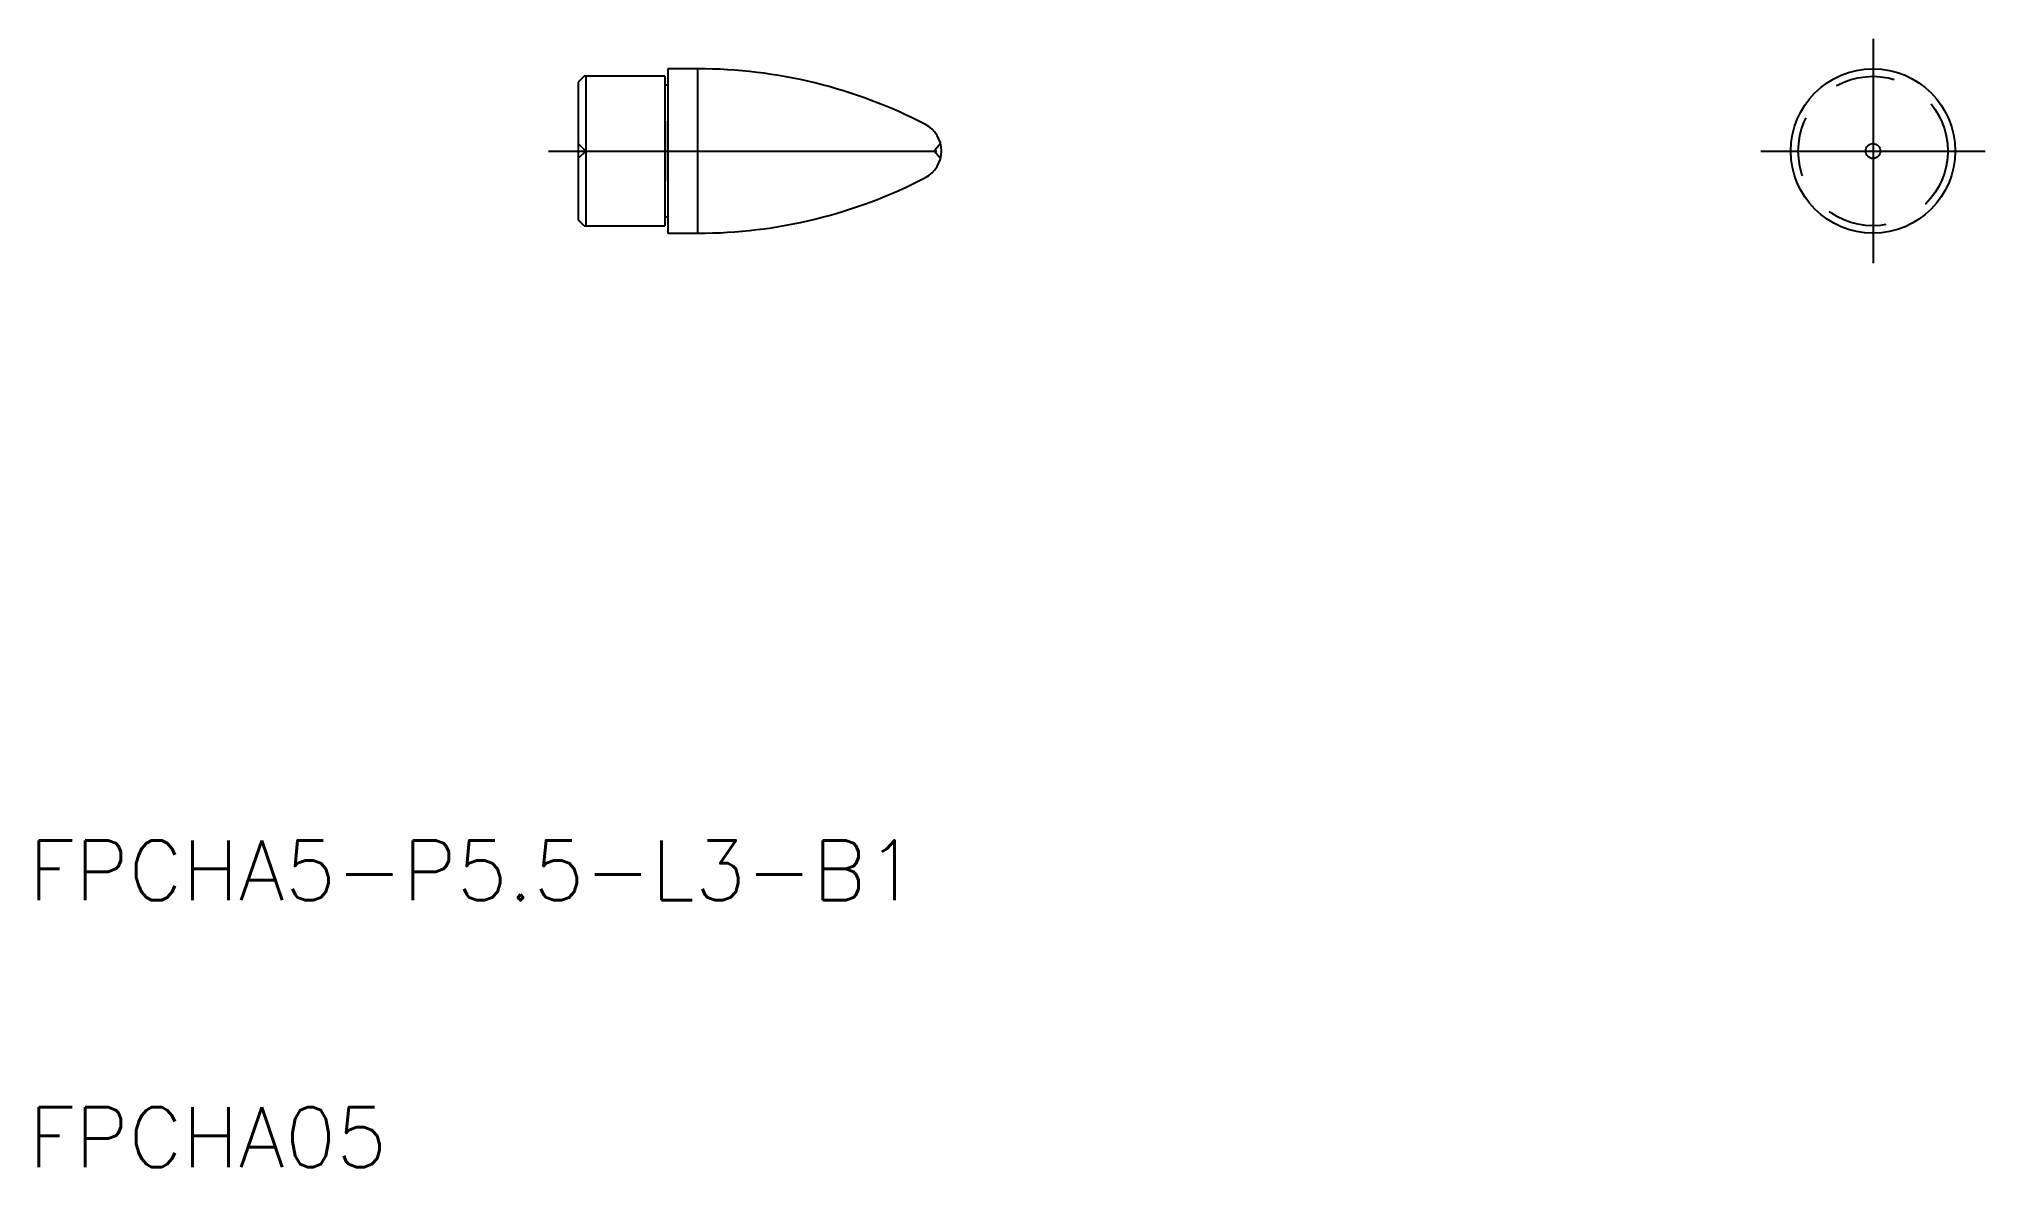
# Model space of a CAD drawing. Extents: x 85.4 to 150.5, y 161.3 to 199.
import ezdxf

# ---------------------------------------------------------------- set-up
doc = ezdxf.new("R2010")
doc.units = 0
doc.linetypes.add('CENTER', pattern=[17.5, 13, -1.5, 1.5, -1.5])
doc.linetypes.add('DASHED', pattern=[3.5, 2, -1.5])
doc.layers.get('0').update_dxf_attribs({"linetype": 'CONTINUOUS'})
doc.layers.add('CENTER', color=1, linetype='CENTER')
doc.styles.get("Standard").update_dxf_attribs({"font": 'txt.shx', "bigfont": '@extfont2.shx'})

msp = doc.modelspace()

# ---------------------------------------------------------------- linework, layer by layer
at = {"color": 7, "linetype": 'CONTINUOUS'}
for p, q in [((107.429, 198.037), (106.429, 198.037)), ((106.429, 198.037), (106.429, 192.537)), ((107.429, 192.537), (107.429, 198.037)), ((103.629, 197.787), (103.429, 197.587)), ((103.429, 197.587), (103.429, 192.987)), ((106.329, 197.787), (103.629, 197.787)), ((103.679, 197.787), (103.679, 192.787)), ((106.329, 197.787), (106.329, 192.787)), ((106.429, 197.487), (106.329, 197.487)), ((106.429, 194.287), (106.429, 196.287)), ((103.629, 192.787), (103.429, 192.987)), ((103.629, 192.787), (106.329, 192.787)), ((106.329, 193.087), (106.429, 193.087)), ((106.429, 192.537), (107.429, 192.537))]:
    msp.add_line(p, q, dxfattribs=at)
at = {"color": 3, "linetype": 'DASHED'}
for p, q in [((103.429, 195.537), (103.679, 195.287)), ((115.553, 195.535), (115.334, 195.287)), ((103.679, 195.287), (103.429, 195.037)), ((115.553, 195.039), (115.334, 195.287))]:
    msp.add_line(p, q, dxfattribs=at)
at = {"color": 7, "linetype": 'CONTINUOUS'}
for radius in [2.75, 0.25]:
    msp.add_circle((146.755, 195.287), radius, dxfattribs=at)
at = {"color": 3, "linetype": 'DASHED'}
msp.add_circle((146.755, 195.287), 2.5, dxfattribs=at)
at = {"color": 7, "linetype": 'CONTINUOUS'}
for centre, radius, start, end in [((107.429, 181.537), 16.5, 62.51067, 90), ((114.584, 195.287), 1, 297.48933, 62.51067), ((107.429, 209.037), 16.5, 270, 297.48933)]:
    msp.add_arc(centre, radius, start, end, dxfattribs=at)
at = {"layer": 'CENTER', "color": 1, "linetype": 'CENTER'}
for p, q in [((146.755, 199.037), (146.755, 191.537)), ((102.429, 195.287), (116.584, 195.287)), ((143.005, 195.287), (150.505, 195.287))]:
    msp.add_line(p, q, dxfattribs=at)

# ---------------------------------------------------------------- texts
at = {"color": 7, "linetype": 'CONTINUOUS'}
for s, p in [('FPCHA5-P5.5-L3-B1', (85.04, 170.221)), ('FPCHA05', (85.04, 161.293))]:
    msp.add_text(s, height=2, dxfattribs=at).set_placement(p)

doc.saveas('drawing.dxf')
